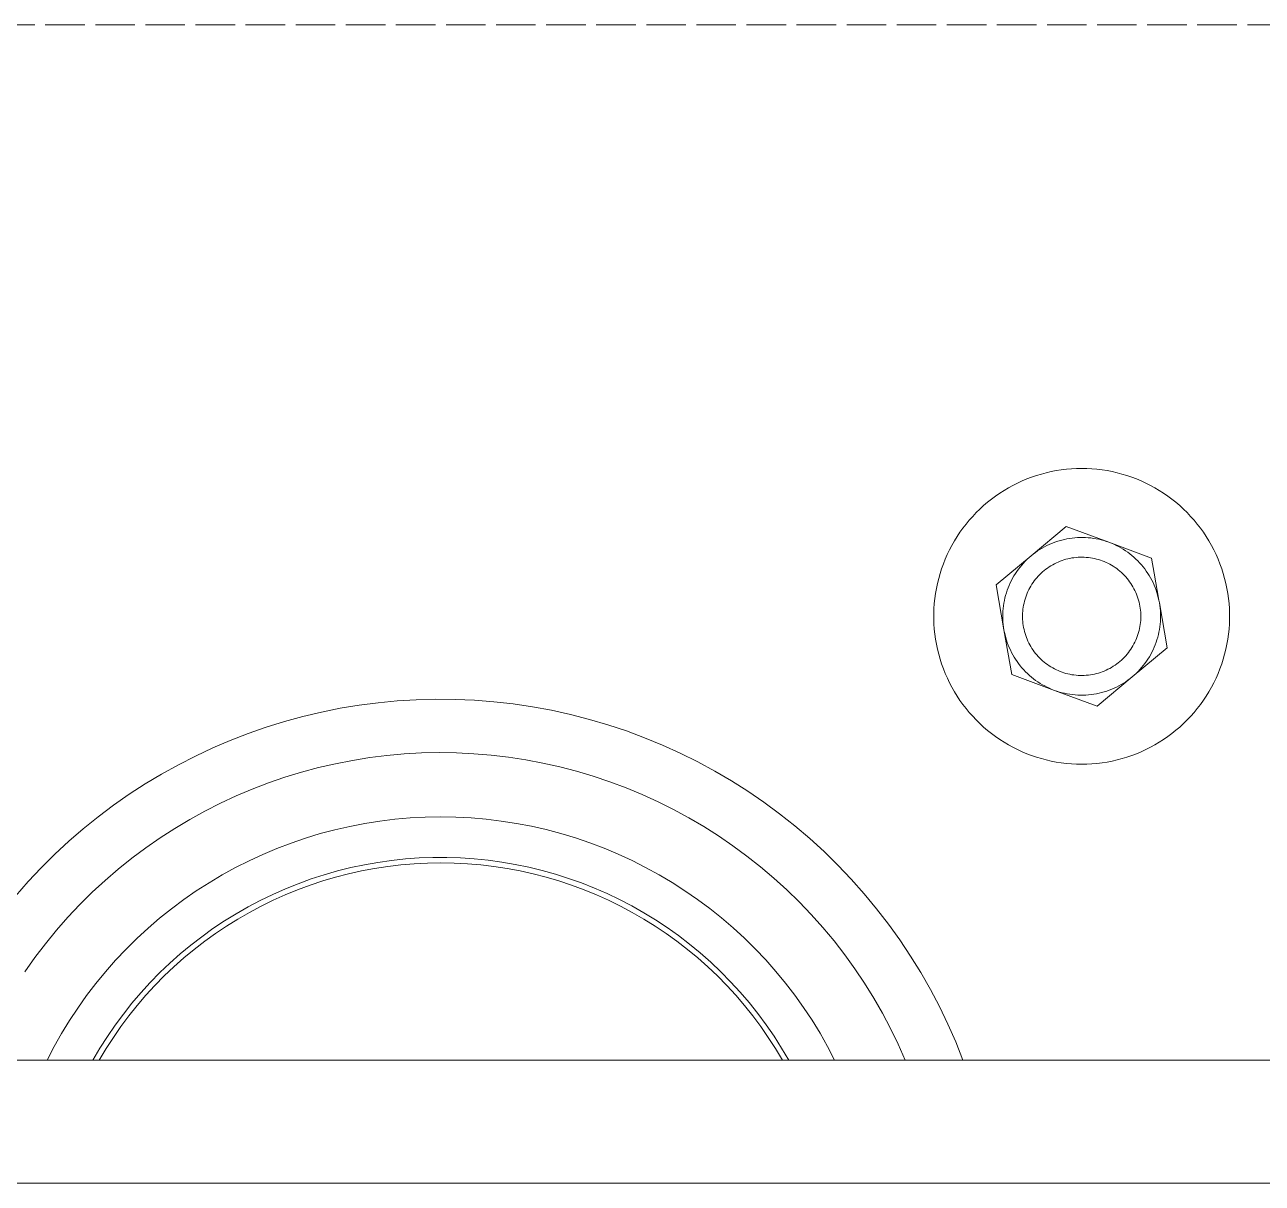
# Model space of a CAD drawing. Header units: inches. Extents: x -13 to 609, y -6 to 131.
# Drawn here: x 7.424 to 12.366, y 4.619 to 9.245 of the extents above; entities that cross this region are included whole.
import ezdxf

# ---------------------------------------------------------------- set-up
doc = ezdxf.new("R2010")
doc.units = ezdxf.units.IN
doc.linetypes.add('HIDDEN', pattern=[1.905, 1.27, -0.635])
doc.layers.add('ZANO_R', color=7, linetype='Continuous', lineweight=0)
doc.layers.add('ZANO_R_przerywana', color=250, linetype='HIDDEN', lineweight=0)

msp = doc.modelspace()

# ---------------------------------------------------------------- linework, layer by layer
at = {"layer": 'ZANO_R'}
for p, q in [((11.52309, 7.46035), (11.54311, 7.4642)), ((11.54311, 7.4642), (11.56325, 7.46735)), ((11.56325, 7.46735), (11.58349, 7.46981)), ((11.58349, 7.46981), (11.6038, 7.47157)), ((11.6038, 7.47157), (11.62416, 7.47263)), ((11.62416, 7.47263), (11.64454, 7.47298)), ((11.64454, 7.47298), (11.66493, 7.47263)), ((11.66493, 7.47263), (11.68529, 7.47157)), ((11.68529, 7.47157), (11.7056, 7.46982)), ((11.7056, 7.46982), (11.72583, 7.46736)), ((11.72583, 7.46736), (11.74598, 7.46421)), ((11.74598, 7.46421), (11.766, 7.46036)), ((11.3701, 7.40532), (11.38832, 7.41448)), ((11.38832, 7.41448), (11.40683, 7.42301)), ((11.40683, 7.42301), (11.42563, 7.43089)), ((11.42563, 7.43089), (11.44469, 7.43812)), ((11.44469, 7.43812), (11.46399, 7.44469)), ((11.46399, 7.44469), (11.48351, 7.45059)), ((11.48351, 7.45059), (11.50322, 7.45581)), ((11.50322, 7.45581), (11.52309, 7.46035)), ((11.766, 7.46036), (11.78587, 7.45583)), ((11.78587, 7.45583), (11.80558, 7.45061)), ((11.80558, 7.45061), (11.82509, 7.44471)), ((11.82509, 7.44471), (11.8444, 7.43815)), ((11.8444, 7.43815), (11.86346, 7.43092)), ((11.86346, 7.43092), (11.88226, 7.42304)), ((11.88226, 7.42304), (11.90078, 7.41451)), ((11.90078, 7.41451), (11.91899, 7.40535)), ((11.28437, 7.3504), (11.30074, 7.36256)), ((11.30074, 7.36256), (11.31752, 7.37414)), ((11.31752, 7.37414), (11.33468, 7.38514)), ((11.33468, 7.38514), (11.35222, 7.39553)), ((11.35222, 7.39553), (11.3701, 7.40532)), ((11.91899, 7.40535), (11.93688, 7.39557)), ((11.93688, 7.39557), (11.95441, 7.38517)), ((11.95441, 7.38517), (11.97158, 7.37418)), ((11.97158, 7.37418), (11.98836, 7.3626)), ((11.98836, 7.3626), (12.00473, 7.35045)), ((11.23792, 7.31066), (11.25294, 7.32444)), ((11.25294, 7.32444), (11.26843, 7.33769)), ((11.26843, 7.33769), (11.28437, 7.3504)), ((12.00473, 7.35045), (12.02067, 7.33774)), ((12.02067, 7.33774), (12.03616, 7.32448)), ((12.03616, 7.32448), (12.05118, 7.3107)), ((11.18284, 7.2506), (11.19583, 7.26632)), ((11.19583, 7.26632), (11.20935, 7.28158)), ((11.20935, 7.28158), (11.22338, 7.29637)), ((11.22338, 7.29637), (11.23792, 7.31066)), ((12.05118, 7.3107), (12.06572, 7.29641)), ((12.06572, 7.29641), (12.07976, 7.28163)), ((12.07976, 7.28163), (12.09328, 7.26637)), ((12.09328, 7.26637), (12.10627, 7.25066)), ((11.14725, 7.2009), (11.15854, 7.21787)), ((11.15854, 7.21787), (11.17041, 7.23445)), ((11.17041, 7.23445), (11.18284, 7.2506)), ((11.44302, 7.12445), (11.58274, 7.24082)), ((11.58274, 7.24082), (11.75339, 7.17799)), ((12.10627, 7.25066), (12.1187, 7.2345)), ((12.1187, 7.2345), (12.13057, 7.21793)), ((12.13057, 7.21793), (12.14186, 7.20095)), ((11.117, 7.14777), (11.12647, 7.16583)), ((11.12647, 7.16583), (11.13656, 7.18354)), ((11.13656, 7.18354), (11.14725, 7.2009)), ((11.49586, 7.16007), (11.50532, 7.16493)), ((11.50532, 7.16493), (11.51494, 7.16947)), ((11.51494, 7.16947), (11.52471, 7.17369)), ((11.52471, 7.17369), (11.53462, 7.17757)), ((11.53462, 7.17757), (11.54465, 7.18111)), ((11.54465, 7.18111), (11.55479, 7.18432)), ((11.55479, 7.18432), (11.56504, 7.18718)), ((11.56504, 7.18718), (11.57538, 7.18969)), ((11.57538, 7.18969), (11.58579, 7.19185)), ((11.58579, 7.19185), (11.59628, 7.19366)), ((11.59628, 7.19366), (11.60682, 7.19512)), ((11.60682, 7.19512), (11.6174, 7.19621)), ((11.6174, 7.19621), (11.62801, 7.19695)), ((11.62801, 7.19695), (11.63865, 7.19733)), ((11.63865, 7.19733), (11.64928, 7.19735)), ((11.64928, 7.19735), (11.65992, 7.19701)), ((11.65992, 7.19701), (11.67053, 7.19632)), ((11.67053, 7.19632), (11.68112, 7.19526)), ((11.68112, 7.19526), (11.69167, 7.19385)), ((11.69167, 7.19385), (11.70216, 7.19208)), ((11.70216, 7.19208), (11.71258, 7.18996)), ((11.71258, 7.18996), (11.72293, 7.18749)), ((11.72293, 7.18749), (11.73319, 7.18467)), ((11.73319, 7.18467), (11.74335, 7.1815)), ((11.74335, 7.1815), (11.75339, 7.17799)), ((11.75339, 7.17799), (11.92404, 7.11517)), ((11.75339, 7.17799), (11.76331, 7.17415)), ((11.76331, 7.17415), (11.7731, 7.16997)), ((11.7731, 7.16997), (11.78273, 7.16547)), ((11.78273, 7.16547), (11.79221, 7.16064)), ((12.14186, 7.20095), (12.15256, 7.1836)), ((12.15256, 7.1836), (12.16265, 7.16588)), ((12.16265, 7.16588), (12.17213, 7.14783)), ((11.09995, 7.11074), (11.10815, 7.12941)), ((11.10815, 7.12941), (11.117, 7.14777)), ((11.30329, 7.00807), (11.44302, 7.12445)), ((11.42714, 7.11029), (11.43496, 7.1175)), ((11.43496, 7.1175), (11.44302, 7.12445)), ((11.44302, 7.12445), (11.4513, 7.13112)), ((11.4513, 7.13112), (11.45981, 7.1375)), ((11.45981, 7.1375), (11.46853, 7.1436)), ((11.46853, 7.1436), (11.47746, 7.14939)), ((11.47746, 7.14939), (11.48657, 7.15488)), ((11.48657, 7.15488), (11.49586, 7.16007)), ((11.61391, 7.11665), (11.6058, 7.11544)), ((11.62206, 7.11757), (11.61391, 7.11665)), ((11.63023, 7.11821), (11.62206, 7.11757)), ((11.63843, 7.11857), (11.63023, 7.11821)), ((11.64663, 7.11864), (11.63843, 7.11857)), ((11.65482, 7.11843), (11.64663, 7.11864)), ((11.66301, 7.11793), (11.65482, 7.11843)), ((11.67117, 7.11715), (11.66301, 7.11793)), ((11.6793, 7.11608), (11.67117, 7.11715)), ((11.68739, 7.11474), (11.6793, 7.11608)), ((11.79221, 7.16064), (11.80153, 7.1555)), ((11.80153, 7.1555), (11.81066, 7.15004)), ((11.81066, 7.15004), (11.8196, 7.14428)), ((11.8196, 7.14428), (11.82835, 7.13822)), ((11.82835, 7.13822), (11.83688, 7.13186)), ((11.83688, 7.13186), (11.8452, 7.12523)), ((11.8452, 7.12523), (11.85328, 7.11831)), ((11.85328, 7.11831), (11.86113, 7.11113)), ((12.17213, 7.14783), (12.18097, 7.12947)), ((12.18097, 7.12947), (12.18918, 7.1108)), ((11.07926, 7.05321), (11.08549, 7.07262)), ((11.08549, 7.07262), (11.09239, 7.09181)), ((11.09239, 7.09181), (11.09995, 7.11074)), ((11.38572, 7.06185), (11.39193, 7.07049)), ((11.39193, 7.07049), (11.39842, 7.07892)), ((11.39842, 7.07892), (11.4052, 7.08712)), ((11.4052, 7.08712), (11.41225, 7.09509)), ((11.41225, 7.09509), (11.41956, 7.10281)), ((11.41956, 7.10281), (11.42714, 7.11029)), ((11.50145, 7.07035), (11.49502, 7.06527)), ((11.50806, 7.07521), (11.50145, 7.07035)), ((11.51483, 7.07983), (11.50806, 7.07521)), ((11.52176, 7.08421), (11.51483, 7.07983)), ((11.52884, 7.08835), (11.52176, 7.08421)), ((11.53606, 7.09225), (11.52884, 7.08835)), ((11.54341, 7.09589), (11.53606, 7.09225)), ((11.55087, 7.09927), (11.54341, 7.09589)), ((11.55846, 7.10239), (11.55087, 7.09927)), ((11.56614, 7.10525), (11.55846, 7.10239)), ((11.57392, 7.10783), (11.56614, 7.10525)), ((11.58179, 7.11015), (11.57392, 7.10783)), ((11.58973, 7.11219), (11.58179, 7.11015)), ((11.59774, 7.11396), (11.58973, 7.11219)), ((11.6058, 7.11544), (11.59774, 7.11396)), ((11.69543, 7.11311), (11.68739, 7.11474)), ((11.7034, 7.11121), (11.69543, 7.11311)), ((11.71131, 7.10903), (11.7034, 7.11121)), ((11.71913, 7.10657), (11.71131, 7.10903)), ((11.72686, 7.10385), (11.71913, 7.10657)), ((11.7345, 7.10086), (11.72686, 7.10385)), ((11.74203, 7.09761), (11.7345, 7.10086)), ((11.74944, 7.0941), (11.74203, 7.09761)), ((11.75672, 7.09033), (11.74944, 7.0941)), ((11.76387, 7.08631), (11.75672, 7.09033)), ((11.77087, 7.08205), (11.76387, 7.08631)), ((11.77772, 7.07755), (11.77087, 7.08205)), ((11.78442, 7.07281), (11.77772, 7.07755)), ((11.79094, 7.06784), (11.78442, 7.07281)), ((11.79729, 7.06265), (11.79094, 7.06784)), ((11.86113, 7.11113), (11.86873, 7.10368)), ((11.86873, 7.10368), (11.87608, 7.09599)), ((11.87608, 7.09599), (11.88316, 7.08805)), ((11.88316, 7.08805), (11.88997, 7.07987)), ((11.88997, 7.07987), (11.89649, 7.07147)), ((11.89649, 7.07147), (11.90273, 7.06286)), ((11.93445, 7.05481), (11.92404, 7.11517)), ((12.18918, 7.1108), (12.19674, 7.09187)), ((12.19674, 7.09187), (12.20364, 7.07269)), ((12.20364, 7.07269), (12.20987, 7.05328)), ((11.06882, 7.0138), (11.0737, 7.0336)), ((11.0737, 7.0336), (11.07926, 7.05321)), ((11.35924, 7.01578), (11.36391, 7.02535)), ((11.36391, 7.02535), (11.3689, 7.03474)), ((11.3689, 7.03474), (11.3742, 7.04397)), ((11.3742, 7.04397), (11.37981, 7.05301)), ((11.37981, 7.05301), (11.38572, 7.06185)), ((11.45062, 7.01726), (11.44606, 7.01045)), ((11.45542, 7.02391), (11.45062, 7.01726)), ((11.46044, 7.03039), (11.45542, 7.02391)), ((11.46569, 7.0367), (11.46044, 7.03039)), ((11.47115, 7.04281), (11.46569, 7.0367)), ((11.47682, 7.04873), (11.47115, 7.04281)), ((11.48269, 7.05446), (11.47682, 7.04873)), ((11.48876, 7.05997), (11.48269, 7.05446)), ((11.49502, 7.06527), (11.48876, 7.05997)), ((11.80345, 7.05724), (11.79729, 7.06265)), ((11.80942, 7.05162), (11.80345, 7.05724)), ((11.81519, 7.0458), (11.80942, 7.05162)), ((11.82076, 7.03978), (11.81519, 7.0458)), ((11.82612, 7.03357), (11.82076, 7.03978)), ((11.83125, 7.02718), (11.82612, 7.03357)), ((11.83616, 7.02061), (11.83125, 7.02718)), ((11.84084, 7.01388), (11.83616, 7.02061)), ((11.90273, 7.06286), (11.90868, 7.05403)), ((11.90868, 7.05403), (11.91433, 7.04502)), ((11.91433, 7.04502), (11.91966, 7.03581)), ((11.91966, 7.03581), (11.92469, 7.02643)), ((11.92469, 7.02643), (11.92939, 7.01689)), ((11.92939, 7.01689), (11.93377, 7.0072)), ((11.95299, 6.94735), (11.93445, 7.05481)), ((12.20987, 7.05328), (12.21543, 7.03366)), ((12.21543, 7.03366), (12.22031, 7.01387)), ((11.05833, 6.95358), (11.06113, 6.97377)), ((11.06113, 6.97377), (11.06463, 6.99385)), ((11.06463, 6.99385), (11.06882, 7.0138)), ((11.30329, 7.00807), (11.3342, 6.82888)), ((11.34088, 6.96592), (11.34388, 6.97613)), ((11.34388, 6.97613), (11.34721, 6.98623)), ((11.34721, 6.98623), (11.35089, 6.99622)), ((11.35089, 6.99622), (11.3549, 7.00607)), ((11.3549, 7.00607), (11.35924, 7.01578)), ((11.42693, 6.97424), (11.42387, 6.96663)), ((11.43025, 6.98174), (11.42693, 6.97424)), ((11.43382, 6.98912), (11.43025, 6.98174)), ((11.43765, 6.99637), (11.43382, 6.98912)), ((11.44173, 7.00348), (11.43765, 6.99637)), ((11.44606, 7.01045), (11.44173, 7.00348)), ((11.84529, 7.00699), (11.84084, 7.01388)), ((11.84949, 6.99995), (11.84529, 7.00699)), ((11.85345, 6.99276), (11.84949, 6.99995)), ((11.85715, 6.98545), (11.85345, 6.99276)), ((11.8606, 6.97801), (11.85715, 6.98545)), ((11.86378, 6.97045), (11.8606, 6.97801)), ((11.86671, 6.96279), (11.86378, 6.97045)), ((11.93377, 7.0072), (11.93782, 6.99736)), ((11.93782, 6.99736), (11.94153, 6.98739)), ((11.94153, 6.98739), (11.94491, 6.9773)), ((11.94491, 6.9773), (11.94794, 6.9671)), ((12.22031, 7.01387), (12.22451, 6.99392)), ((12.22451, 6.99392), (12.22801, 6.97384)), ((12.22801, 6.97384), (12.23082, 6.95364)), ((11.05482, 6.91296), (11.05622, 6.9333)), ((11.05622, 6.9333), (11.05833, 6.95358)), ((11.33117, 6.91368), (11.3324, 6.92425)), ((11.3324, 6.92425), (11.334, 6.93477)), ((11.334, 6.93477), (11.33594, 6.94523)), ((11.33594, 6.94523), (11.33824, 6.95562)), ((11.33824, 6.95562), (11.34088, 6.96592)), ((11.41123, 6.91918), (11.4101, 6.91106)), ((11.41265, 6.92725), (11.41123, 6.91918)), ((11.41434, 6.93528), (11.41265, 6.92725)), ((11.41632, 6.94324), (11.41434, 6.93528)), ((11.41856, 6.95112), (11.41632, 6.94324)), ((11.42108, 6.95892), (11.41856, 6.95112)), ((11.42387, 6.96663), (11.42108, 6.95892)), ((11.86936, 6.95503), (11.86671, 6.96279)), ((11.87175, 6.94719), (11.86936, 6.95503)), ((11.87386, 6.93926), (11.87175, 6.94719)), ((11.87569, 6.93127), (11.87386, 6.93926)), ((11.87725, 6.92322), (11.87569, 6.93127)), ((11.87852, 6.91512), (11.87725, 6.92322)), ((11.94794, 6.9671), (11.95063, 6.95681)), ((11.95063, 6.95681), (11.95297, 6.94643)), ((11.95297, 6.94643), (11.95495, 6.93597)), ((11.95495, 6.93597), (11.95299, 6.94735)), ((11.98587, 6.75678), (11.95495, 6.93597)), ((11.95495, 6.93597), (11.95658, 6.92546)), ((11.95658, 6.92546), (11.95786, 6.9149)), ((12.23082, 6.95364), (12.23293, 6.93337)), ((12.23293, 6.93337), (12.23433, 6.91303)), ((11.05411, 6.89259), (11.05482, 6.91296)), ((11.05411, 6.8722), (11.05411, 6.89259)), ((11.05482, 6.85183), (11.05411, 6.8722)), ((11.32962, 6.88182), (11.32978, 6.89245)), ((11.32982, 6.87118), (11.32962, 6.88182)), ((11.32978, 6.89245), (11.33029, 6.90308)), ((11.33038, 6.86055), (11.32982, 6.87118)), ((11.33029, 6.90308), (11.33117, 6.91368)), ((11.40868, 6.89472), (11.40839, 6.88653)), ((11.40839, 6.88653), (11.40839, 6.87833)), ((11.40839, 6.87833), (11.40868, 6.87013)), ((11.40924, 6.9029), (11.40868, 6.89472)), ((11.40868, 6.87013), (11.40924, 6.86195)), ((11.4101, 6.91106), (11.40924, 6.9029)), ((11.87952, 6.90698), (11.87852, 6.91512)), ((11.88023, 6.89881), (11.87952, 6.90698)), ((11.88065, 6.89063), (11.88023, 6.89881)), ((11.88023, 6.86604), (11.88065, 6.87423)), ((11.8808, 6.88243), (11.88065, 6.89063)), ((11.88065, 6.87423), (11.8808, 6.88243)), ((11.95786, 6.9149), (11.95878, 6.9043)), ((11.95878, 6.9043), (11.95934, 6.89368)), ((11.95938, 6.8724), (11.95886, 6.86177)), ((11.95934, 6.89368), (11.95954, 6.88304)), ((11.95954, 6.88304), (11.95938, 6.8724)), ((12.23433, 6.91303), (12.23504, 6.89265)), ((12.23504, 6.87227), (12.23434, 6.85189)), ((12.23504, 6.89265), (12.23504, 6.87227)), ((11.05623, 6.83149), (11.05482, 6.85183)), ((11.05833, 6.81121), (11.05623, 6.83149)), ((11.33129, 6.84996), (11.33038, 6.86055)), ((11.33257, 6.83939), (11.33129, 6.84996)), ((11.3342, 6.82888), (11.33257, 6.83939)), ((11.36512, 6.64968), (11.3342, 6.82888)), ((11.33619, 6.81843), (11.3342, 6.82888)), ((11.40924, 6.86195), (11.4101, 6.8538)), ((11.4101, 6.8538), (11.41123, 6.84568)), ((11.41123, 6.84568), (11.41265, 6.8376)), ((11.41265, 6.8376), (11.41434, 6.82958)), ((11.41434, 6.82958), (11.41632, 6.82162)), ((11.41632, 6.82162), (11.41856, 6.81373)), ((11.87175, 6.81767), (11.87386, 6.82559)), ((11.87386, 6.82559), (11.87569, 6.83358)), ((11.87569, 6.83358), (11.87725, 6.84163)), ((11.87725, 6.84163), (11.87852, 6.84973)), ((11.87852, 6.84973), (11.87952, 6.85787)), ((11.87952, 6.85787), (11.88023, 6.86604)), ((11.95321, 6.81962), (11.95091, 6.80924)), ((11.95516, 6.83008), (11.95321, 6.81962)), ((11.95675, 6.8406), (11.95516, 6.83008)), ((11.95798, 6.85117), (11.95675, 6.8406)), ((11.95886, 6.86177), (11.95798, 6.85117)), ((12.23293, 6.83155), (12.23083, 6.81128)), ((12.23434, 6.85189), (12.23293, 6.83155)), ((11.06114, 6.79102), (11.05833, 6.81121)), ((11.06465, 6.77094), (11.06114, 6.79102)), ((11.06884, 6.75098), (11.06465, 6.77094)), ((11.33852, 6.80805), (11.33619, 6.81843)), ((11.34121, 6.79775), (11.33852, 6.80805)), ((11.34424, 6.78756), (11.34121, 6.79775)), ((11.34762, 6.77747), (11.34424, 6.78756)), ((11.35133, 6.7675), (11.34762, 6.77747)), ((11.41856, 6.81373), (11.42108, 6.80593)), ((11.42108, 6.80593), (11.42387, 6.79822)), ((11.42387, 6.79822), (11.42693, 6.79061)), ((11.42693, 6.79061), (11.43025, 6.78311)), ((11.43025, 6.78311), (11.43382, 6.77573)), ((11.43382, 6.77573), (11.43765, 6.76848)), ((11.84949, 6.76491), (11.85345, 6.77209)), ((11.85345, 6.77209), (11.85715, 6.77941)), ((11.85715, 6.77941), (11.8606, 6.78685)), ((11.8606, 6.78685), (11.86378, 6.7944)), ((11.86378, 6.7944), (11.86671, 6.80206)), ((11.86671, 6.80206), (11.86936, 6.80982)), ((11.86936, 6.80982), (11.87175, 6.81767)), ((11.94194, 6.77862), (11.93826, 6.76864)), ((11.94528, 6.78872), (11.94194, 6.77862)), ((11.94827, 6.79893), (11.94528, 6.78872)), ((11.95091, 6.80924), (11.94827, 6.79893)), ((12.22452, 6.771), (12.22033, 6.75105)), ((12.22802, 6.79108), (12.22452, 6.771)), ((12.23083, 6.81128), (12.22802, 6.79108)), ((11.07372, 6.73119), (11.06884, 6.75098)), ((11.07928, 6.71158), (11.07372, 6.73119)), ((11.35538, 6.75766), (11.35133, 6.7675)), ((11.35976, 6.74796), (11.35538, 6.75766)), ((11.36447, 6.73842), (11.35976, 6.74796)), ((11.36949, 6.72904), (11.36447, 6.73842)), ((11.37483, 6.71984), (11.36949, 6.72904)), ((11.43765, 6.76848), (11.44173, 6.76137)), ((11.44173, 6.76137), (11.44606, 6.7544)), ((11.44606, 6.7544), (11.45062, 6.74759)), ((11.45062, 6.74759), (11.45542, 6.74094)), ((11.45542, 6.74094), (11.46044, 6.73446)), ((11.46044, 6.73446), (11.46569, 6.72816)), ((11.46569, 6.72816), (11.47115, 6.72204)), ((11.47115, 6.72204), (11.47682, 6.71612)), ((11.81519, 6.71906), (11.82076, 6.72508)), ((11.82076, 6.72508), (11.82612, 6.73129)), ((11.82612, 6.73129), (11.83125, 6.73768)), ((11.83125, 6.73768), (11.83616, 6.74424)), ((11.83616, 6.74424), (11.84084, 6.75098)), ((11.84084, 6.75098), (11.84529, 6.75787)), ((11.84529, 6.75787), (11.84949, 6.76491)), ((11.98587, 6.75678), (11.84614, 6.64041)), ((11.91496, 6.72089), (11.90935, 6.71185)), ((11.92026, 6.73011), (11.91496, 6.72089)), ((11.92524, 6.73951), (11.92026, 6.73011)), ((11.92991, 6.74907), (11.92524, 6.73951)), ((11.93425, 6.75878), (11.92991, 6.74907)), ((11.93826, 6.76864), (11.93425, 6.75878)), ((12.21545, 6.73126), (12.20989, 6.71164)), ((12.22033, 6.75105), (12.21545, 6.73126)), ((11.08551, 6.69217), (11.07928, 6.71158)), ((11.09241, 6.67298), (11.08551, 6.69217)), ((11.09997, 6.65405), (11.09241, 6.67298)), ((11.38047, 6.71082), (11.37483, 6.71984)), ((11.38642, 6.702), (11.38047, 6.71082)), ((11.39266, 6.69338), (11.38642, 6.702)), ((11.39919, 6.68498), (11.39266, 6.69338)), ((11.406, 6.67681), (11.39919, 6.68498)), ((11.41308, 6.66887), (11.406, 6.67681)), ((11.47682, 6.71612), (11.48269, 6.7104)), ((11.48269, 6.7104), (11.48876, 6.70488)), ((11.48876, 6.70488), (11.49502, 6.69958)), ((11.49502, 6.69958), (11.50145, 6.6945)), ((11.50145, 6.6945), (11.50806, 6.68965)), ((11.50806, 6.68965), (11.51483, 6.68503)), ((11.51483, 6.68503), (11.52176, 6.68064)), ((11.52176, 6.68064), (11.52884, 6.6765)), ((11.52884, 6.6765), (11.53606, 6.67261)), ((11.53606, 6.67261), (11.54341, 6.66897)), ((11.74944, 6.67076), (11.75672, 6.67452)), ((11.75672, 6.67452), (11.76387, 6.67854)), ((11.76387, 6.67854), (11.77087, 6.6828)), ((11.77087, 6.6828), (11.77772, 6.68731)), ((11.77772, 6.68731), (11.78442, 6.69205)), ((11.78442, 6.69205), (11.79094, 6.69701)), ((11.79094, 6.69701), (11.79729, 6.70221)), ((11.79729, 6.70221), (11.80345, 6.70761)), ((11.80345, 6.70761), (11.80942, 6.71323)), ((11.80942, 6.71323), (11.81519, 6.71906)), ((11.88395, 6.67773), (11.8769, 6.66977)), ((11.89073, 6.68594), (11.88395, 6.67773)), ((11.89723, 6.69436), (11.89073, 6.68594)), ((11.90343, 6.703), (11.89723, 6.69436)), ((11.90935, 6.71185), (11.90343, 6.703)), ((12.19676, 6.67305), (12.18921, 6.65411)), ((12.20366, 6.69223), (12.19676, 6.67305)), ((12.20989, 6.71164), (12.20366, 6.69223)), ((11.10818, 6.63539), (11.09997, 6.65405)), ((11.11703, 6.61702), (11.10818, 6.63539)), ((11.53576, 6.58686), (11.36512, 6.64968)), ((11.42042, 6.66117), (11.41308, 6.66887)), ((11.42802, 6.65373), (11.42042, 6.66117)), ((11.43587, 6.64654), (11.42802, 6.65373)), ((11.44396, 6.63963), (11.43587, 6.64654)), ((11.45227, 6.63299), (11.44396, 6.63963)), ((11.4608, 6.62664), (11.45227, 6.63299)), ((11.46955, 6.62058), (11.4608, 6.62664)), ((11.54341, 6.66897), (11.55087, 6.66559)), ((11.55087, 6.66559), (11.55846, 6.66246)), ((11.55846, 6.66246), (11.56614, 6.65961)), ((11.56614, 6.65961), (11.57392, 6.65702)), ((11.57392, 6.65702), (11.58179, 6.6547)), ((11.58179, 6.6547), (11.58973, 6.65266)), ((11.58973, 6.65266), (11.59774, 6.6509)), ((11.59774, 6.6509), (11.6058, 6.64941)), ((11.6058, 6.64941), (11.61391, 6.64821)), ((11.61391, 6.64821), (11.62206, 6.64728)), ((11.62206, 6.64728), (11.63023, 6.64664)), ((11.63023, 6.64664), (11.63843, 6.64629)), ((11.63843, 6.64629), (11.64663, 6.64622)), ((11.64663, 6.64622), (11.65482, 6.64643)), ((11.65482, 6.64643), (11.66301, 6.64693)), ((11.66301, 6.64693), (11.67117, 6.64771)), ((11.67117, 6.64771), (11.6793, 6.64877)), ((11.6793, 6.64877), (11.68739, 6.65012)), ((11.68739, 6.65012), (11.69543, 6.65174)), ((11.69543, 6.65174), (11.7034, 6.65365)), ((11.7034, 6.65365), (11.71131, 6.65583)), ((11.84614, 6.64041), (11.70641, 6.52404)), ((11.71131, 6.65583), (11.71913, 6.65828)), ((11.71913, 6.65828), (11.72686, 6.661)), ((11.72686, 6.661), (11.7345, 6.66399)), ((11.7345, 6.66399), (11.74203, 6.66724)), ((11.74203, 6.66724), (11.74944, 6.67076)), ((11.82934, 6.62735), (11.82062, 6.62126)), ((11.83785, 6.63374), (11.82934, 6.62735)), ((11.84614, 6.64041), (11.83785, 6.63374)), ((11.8542, 6.64735), (11.84614, 6.64041)), ((11.86202, 6.65457), (11.8542, 6.64735)), ((11.86959, 6.66204), (11.86202, 6.65457)), ((11.8769, 6.66977), (11.86959, 6.66204)), ((12.181, 6.63545), (12.17216, 6.61708)), ((12.18921, 6.65411), (12.181, 6.63545)), ((11.1265, 6.59897), (11.11703, 6.61702)), ((11.13659, 6.58126), (11.1265, 6.59897)), ((11.14729, 6.5639), (11.13659, 6.58126)), ((11.47849, 6.61481), (11.46955, 6.62058)), ((11.48763, 6.60936), (11.47849, 6.61481)), ((11.49694, 6.60421), (11.48763, 6.60936)), ((11.50642, 6.59939), (11.49694, 6.60421)), ((11.51606, 6.59488), (11.50642, 6.59939)), ((11.52584, 6.5907), (11.51606, 6.59488)), ((11.53576, 6.58686), (11.52584, 6.5907)), ((11.70641, 6.52404), (11.53576, 6.58686)), ((11.54581, 6.58335), (11.53576, 6.58686)), ((11.55596, 6.58019), (11.54581, 6.58335)), ((11.56622, 6.57737), (11.55596, 6.58019)), ((11.57657, 6.5749), (11.56622, 6.57737)), ((11.587, 6.57277), (11.57657, 6.5749)), ((11.59749, 6.57101), (11.587, 6.57277)), ((11.70336, 6.573), (11.69287, 6.57119)), ((11.71378, 6.57516), (11.70336, 6.573)), ((11.72411, 6.57767), (11.71378, 6.57516)), ((11.73436, 6.58053), (11.72411, 6.57767)), ((11.74451, 6.58374), (11.73436, 6.58053)), ((11.75454, 6.58728), (11.74451, 6.58374)), ((11.76444, 6.59117), (11.75454, 6.58728)), ((11.77421, 6.59538), (11.76444, 6.59117)), ((11.78383, 6.59992), (11.77421, 6.59538)), ((11.79329, 6.60479), (11.78383, 6.59992)), ((11.80259, 6.60997), (11.79329, 6.60479)), ((11.8117, 6.61546), (11.80259, 6.60997)), ((11.82062, 6.62126), (11.8117, 6.61546)), ((12.15259, 6.58131), (12.1419, 6.56396)), ((12.16268, 6.59903), (12.15259, 6.58131)), ((12.17216, 6.61708), (12.16268, 6.59903)), ((8.68431, 6.51501), (8.75968, 6.52748)), ((8.75968, 6.52748), (8.83542, 6.53736)), ((8.83542, 6.53736), (8.91146, 6.54464)), ((8.91146, 6.54464), (8.98771, 6.5493)), ((8.98771, 6.5493), (9.06527, 6.55136)), ((9.06527, 6.55136), (9.14285, 6.55072)), ((9.14285, 6.55072), (9.22037, 6.54738)), ((9.22037, 6.54738), (9.29772, 6.54134)), ((9.29772, 6.54134), (9.37482, 6.53262)), ((9.37482, 6.53262), (9.45156, 6.52121)), ((11.15858, 6.54693), (11.14729, 6.5639)), ((11.17045, 6.53035), (11.15858, 6.54693)), ((11.18289, 6.5142), (11.17045, 6.53035)), ((11.60803, 6.56959), (11.59749, 6.57101)), ((11.61862, 6.56854), (11.60803, 6.56959)), ((11.62923, 6.56784), (11.61862, 6.56854)), ((11.63987, 6.5675), (11.62923, 6.56784)), ((11.65051, 6.56752), (11.63987, 6.5675)), ((11.66114, 6.5679), (11.65051, 6.56752)), ((11.67175, 6.56864), (11.66114, 6.5679)), ((11.68233, 6.56974), (11.67175, 6.56864)), ((11.69287, 6.57119), (11.68233, 6.56974)), ((12.11874, 6.53041), (12.10631, 6.51425)), ((12.13061, 6.54698), (12.11874, 6.53041)), ((12.1419, 6.56396), (12.13061, 6.54698)), ((8.4614, 6.46222), (8.53509, 6.48237)), ((8.53509, 6.48237), (8.60942, 6.49997)), ((8.60942, 6.49997), (8.68431, 6.51501)), ((9.45156, 6.52121), (9.52786, 6.50714)), ((9.52786, 6.50714), (9.60363, 6.49042)), ((9.60363, 6.49042), (9.67877, 6.47107)), ((11.19587, 6.49848), (11.18289, 6.5142)), ((11.20939, 6.48322), (11.19587, 6.49848)), ((11.22343, 6.46844), (11.20939, 6.48322)), ((12.07981, 6.48327), (12.06577, 6.46849)), ((12.09333, 6.49853), (12.07981, 6.48327)), ((12.10631, 6.51425), (12.09333, 6.49853)), ((8.31632, 6.41443), (8.38845, 6.43957)), ((8.38845, 6.43957), (8.4614, 6.46222)), ((9.67877, 6.47107), (9.75318, 6.44912)), ((9.75318, 6.44912), (9.82679, 6.42459)), ((9.82679, 6.42459), (9.8995, 6.39752)), ((11.23797, 6.45415), (11.22343, 6.46844)), ((11.25299, 6.44037), (11.23797, 6.45415)), ((11.26848, 6.42712), (11.25299, 6.44037)), ((11.28442, 6.41441), (11.26848, 6.42712)), ((12.02072, 6.42716), (12.00478, 6.41445)), ((12.03621, 6.44042), (12.02072, 6.42716)), ((12.05123, 6.4542), (12.03621, 6.44042)), ((12.06577, 6.46849), (12.05123, 6.4542)), ((8.17485, 6.3568), (8.24509, 6.38683)), ((8.24509, 6.38683), (8.31632, 6.41443)), ((9.8995, 6.39752), (9.97122, 6.36793)), ((11.30079, 6.40226), (11.28442, 6.41441)), ((11.31757, 6.39068), (11.30079, 6.40226)), ((11.33474, 6.37968), (11.31757, 6.39068)), ((11.35228, 6.36929), (11.33474, 6.37968)), ((11.95447, 6.37972), (11.93693, 6.36932)), ((11.97164, 6.39071), (11.95447, 6.37972)), ((11.98841, 6.4023), (11.97164, 6.39071)), ((12.00478, 6.41445), (11.98841, 6.4023)), ((8.10568, 6.32439), (8.17485, 6.3568)), ((8.80157, 6.31809), (8.87054, 6.3267)), ((8.87054, 6.3267), (8.93976, 6.33292)), ((8.93976, 6.33292), (9.00916, 6.33676)), ((9.00916, 6.33676), (9.07865, 6.3382)), ((9.07865, 6.3382), (9.14814, 6.33724)), ((9.14814, 6.33724), (9.21756, 6.33389)), ((9.21756, 6.33389), (9.28683, 6.32815)), ((9.28683, 6.32815), (9.35585, 6.32002)), ((9.97122, 6.36793), (10.04187, 6.33586)), ((10.04187, 6.33586), (10.11136, 6.30135)), ((11.37016, 6.3595), (11.35228, 6.36929)), ((11.38838, 6.35034), (11.37016, 6.3595)), ((11.40689, 6.34182), (11.38838, 6.35034)), ((11.4257, 6.33394), (11.40689, 6.34182)), ((11.44476, 6.32671), (11.4257, 6.33394)), ((11.46406, 6.32014), (11.44476, 6.32671)), ((11.84446, 6.32673), (11.82516, 6.32016)), ((11.86352, 6.33396), (11.84446, 6.32673)), ((11.88232, 6.34185), (11.86352, 6.33396)), ((11.90084, 6.35037), (11.88232, 6.34185)), ((11.91905, 6.35954), (11.90084, 6.35037)), ((11.93693, 6.36932), (11.91905, 6.35954)), ((7.97088, 6.25254), (8.03767, 6.28962)), ((8.03767, 6.28962), (8.10568, 6.32439)), ((8.5299, 6.26005), (8.59703, 6.27807)), ((8.59703, 6.27807), (8.66474, 6.29376)), ((8.66474, 6.29376), (8.73295, 6.3071)), ((8.73295, 6.3071), (8.80157, 6.31809)), ((9.35585, 6.32002), (9.42456, 6.30951)), ((9.42456, 6.30951), (9.49286, 6.29664)), ((9.49286, 6.29664), (9.56067, 6.28142)), ((9.56067, 6.28142), (9.62792, 6.26388)), ((10.11136, 6.30135), (10.17961, 6.26444)), ((11.48357, 6.31425), (11.46406, 6.32014)), ((11.50328, 6.30903), (11.48357, 6.31425)), ((11.52316, 6.30449), (11.50328, 6.30903)), ((11.54318, 6.30065), (11.52316, 6.30449)), ((11.56332, 6.29749), (11.54318, 6.30065)), ((11.58356, 6.29504), (11.56332, 6.29749)), ((11.60387, 6.29328), (11.58356, 6.29504)), ((11.62423, 6.29223), (11.60387, 6.29328)), ((11.64461, 6.29188), (11.62423, 6.29223)), ((11.66499, 6.29223), (11.64461, 6.29188)), ((11.68535, 6.29329), (11.66499, 6.29223)), ((11.70566, 6.29504), (11.68535, 6.29329)), ((11.7259, 6.2975), (11.70566, 6.29504)), ((11.74604, 6.30066), (11.7259, 6.2975)), ((11.76606, 6.30451), (11.74604, 6.30066)), ((11.78594, 6.30904), (11.76606, 6.30451)), ((11.80564, 6.31427), (11.78594, 6.30904)), ((11.82516, 6.32016), (11.80564, 6.31427)), ((7.9054, 6.2132), (7.97088, 6.25254)), ((8.39771, 6.21713), (8.46344, 6.23973)), ((8.46344, 6.23973), (8.5299, 6.26005)), ((9.62792, 6.26388), (9.69453, 6.24402)), ((9.69453, 6.24402), (9.76041, 6.22188)), ((10.17961, 6.26444), (10.24653, 6.22517)), ((7.84131, 6.17163), (7.9054, 6.2132)), ((8.26879, 6.16521), (8.3328, 6.19228)), ((8.3328, 6.19228), (8.39771, 6.21713)), ((9.76041, 6.22188), (9.82549, 6.19748)), ((9.82549, 6.19748), (9.88969, 6.17085)), ((10.24653, 6.22517), (10.31204, 6.18361)), ((10.31204, 6.18361), (10.37607, 6.13978)), ((7.7176, 6.08203), (7.77869, 6.12789)), ((7.77869, 6.12789), (7.84131, 6.17163)), ((8.14376, 6.10451), (8.20575, 6.13594)), ((8.20575, 6.13594), (8.26879, 6.16521)), ((9.88969, 6.17085), (9.95293, 6.14202)), ((9.95293, 6.14202), (10.01514, 6.11103)), ((10.37607, 6.13978), (10.43853, 6.09375)), ((7.65812, 6.03411), (7.7176, 6.08203)), ((8.08289, 6.07097), (8.14376, 6.10451)), ((8.96304, 6.07747), (9.0238, 6.08066)), ((9.0238, 6.08066), (9.08463, 6.08175)), ((9.08463, 6.08175), (9.14546, 6.08073)), ((9.14546, 6.08073), (9.20621, 6.07761)), ((10.01514, 6.11103), (10.07624, 6.07791)), ((10.07624, 6.07791), (10.13617, 6.04271)), ((10.43853, 6.09375), (10.49935, 6.04558)), ((7.60031, 5.98417), (7.65812, 6.03411)), ((7.9648, 5.99769), (8.02321, 6.03535)), ((8.02321, 6.03535), (8.08289, 6.07097)), ((8.60413, 6.01454), (8.66292, 6.03018)), ((8.66292, 6.03018), (8.72222, 6.04378)), ((8.72222, 6.04378), (8.78195, 6.05532)), ((8.78195, 6.05532), (8.84205, 6.06479)), ((8.84205, 6.06479), (8.90244, 6.07218)), ((8.90244, 6.07218), (8.96304, 6.07747)), ((9.20621, 6.07761), (9.26683, 6.07239)), ((9.26683, 6.07239), (9.32722, 6.06508)), ((9.32722, 6.06508), (9.38733, 6.05568)), ((9.38733, 6.05568), (9.44708, 6.04421)), ((9.44708, 6.04421), (9.50639, 6.03068)), ((9.50639, 6.03068), (9.5652, 6.0151)), ((10.13617, 6.04271), (10.19484, 6.00545)), ((10.49935, 6.04558), (10.55846, 5.99532)), ((7.54425, 5.93228), (7.60031, 5.98417)), ((7.90771, 5.95804), (7.9648, 5.99769)), ((8.48835, 5.9772), (8.54592, 5.99687)), ((8.54592, 5.99687), (8.60413, 6.01454)), ((9.5652, 6.0151), (9.62344, 5.9975)), ((9.62344, 5.9975), (9.68103, 5.9779)), ((10.19484, 6.00545), (10.2522, 5.9662)), ((10.55846, 5.99532), (10.61578, 5.94303)), ((7.49, 5.8785), (7.54425, 5.93228)), ((7.85203, 5.91644), (7.90771, 5.95804)), ((8.3202, 5.90641), (8.37542, 5.93194)), ((8.37542, 5.93194), (8.43149, 5.95554)), ((8.43149, 5.95554), (8.48835, 5.9772)), ((9.68103, 5.9779), (9.73791, 5.95632)), ((9.73791, 5.95632), (9.79401, 5.93278)), ((9.79401, 5.93278), (9.84926, 5.90731)), ((10.2522, 5.9662), (10.30817, 5.92499)), ((10.61578, 5.94303), (10.67124, 5.88878)), ((7.79782, 5.87295), (7.85203, 5.91644)), ((8.26589, 5.87898), (8.3202, 5.90641)), ((8.72664, 5.87897), (8.78054, 5.89044)), ((8.78054, 5.89044), (8.83479, 5.90003)), ((8.82094, 5.87562), (8.87352, 5.88368)), ((8.83479, 5.90003), (8.88935, 5.90775)), ((8.87352, 5.88368), (8.92635, 5.88995)), ((8.88935, 5.90775), (8.94414, 5.91358)), ((8.92635, 5.88995), (8.97935, 5.89444)), ((8.94414, 5.91358), (8.9991, 5.91751)), ((8.97935, 5.89444), (9.03248, 5.89713)), ((8.9991, 5.91751), (9.05416, 5.91955)), ((9.03248, 5.89713), (9.08567, 5.89803)), ((9.05416, 5.91955), (9.10926, 5.91969)), ((9.08567, 5.89803), (9.13885, 5.89713)), ((9.10926, 5.91969), (9.16433, 5.91792)), ((9.13885, 5.89713), (9.19198, 5.89444)), ((9.16433, 5.91792), (9.21931, 5.91426)), ((9.19198, 5.89444), (9.24499, 5.88995)), ((9.21931, 5.91426), (9.27413, 5.9087)), ((9.24499, 5.88995), (9.29781, 5.88368)), ((9.27413, 5.9087), (9.32872, 5.90125)), ((9.29781, 5.88368), (9.35039, 5.87562)), ((9.32872, 5.90125), (9.38302, 5.89193)), ((9.38302, 5.89193), (9.43697, 5.88073)), ((9.43697, 5.88073), (9.49051, 5.86768)), ((9.84926, 5.90731), (9.9036, 5.87995)), ((10.30817, 5.92499), (10.36268, 5.88188)), ((10.36268, 5.88188), (10.41568, 5.83691)), ((10.67124, 5.88878), (10.72479, 5.83263)), ((7.43763, 5.82289), (7.49, 5.8785)), ((7.74514, 5.82761), (7.79782, 5.87295)), ((8.16029, 5.81858), (8.21257, 5.84969)), ((8.21257, 5.84969), (8.26589, 5.87898)), ((8.51598, 5.81477), (8.56778, 5.83354)), ((8.56778, 5.83354), (8.6202, 5.85051)), ((8.61423, 5.82581), (8.66524, 5.84087)), ((8.6202, 5.85051), (8.67318, 5.86566)), ((8.66524, 5.84087), (8.71674, 5.85421)), ((8.67318, 5.86566), (8.72664, 5.87897)), ((8.71674, 5.85421), (8.76866, 5.86579)), ((8.76866, 5.86579), (8.82094, 5.87562)), ((9.35039, 5.87562), (9.40267, 5.86579)), ((9.40267, 5.86579), (9.45459, 5.85421)), ((9.45459, 5.85421), (9.50609, 5.84087)), ((9.49051, 5.86768), (9.54356, 5.8528)), ((9.50609, 5.84087), (9.5571, 5.82581)), ((9.54356, 5.8528), (9.59606, 5.83609)), ((9.59606, 5.83609), (9.64796, 5.81757)), ((9.9036, 5.87995), (9.95696, 5.85073)), ((9.95696, 5.85073), (10.00927, 5.81967)), ((10.41568, 5.83691), (10.46709, 5.79014)), ((10.72479, 5.83263), (10.77634, 5.77465)), ((7.3872, 5.76552), (7.43763, 5.82289)), ((7.69406, 5.78048), (7.74514, 5.82761)), ((8.05912, 5.75102), (8.10912, 5.78568)), ((8.10912, 5.78568), (8.16029, 5.81858)), ((8.41446, 5.77193), (8.46485, 5.79422)), ((8.46463, 5.77041), (8.51386, 5.79055)), ((8.46485, 5.79422), (8.51598, 5.81477)), ((8.51386, 5.79055), (8.56375, 5.80903)), ((8.56375, 5.80903), (8.61423, 5.82581)), ((9.5571, 5.82581), (9.60758, 5.80903)), ((9.60758, 5.80903), (9.65747, 5.79055)), ((9.64796, 5.81757), (9.69918, 5.79728)), ((9.65747, 5.79055), (9.7067, 5.77041)), ((9.69918, 5.79728), (9.74968, 5.77524)), ((10.00927, 5.81967), (10.06048, 5.78683)), ((10.06048, 5.78683), (10.11053, 5.75223)), ((10.46709, 5.79014), (10.51686, 5.74163)), ((7.64463, 5.73162), (7.69406, 5.78048)), ((8.01034, 5.71466), (8.05912, 5.75102)), ((8.31615, 5.72219), (8.36488, 5.74791)), ((8.36488, 5.74791), (8.41446, 5.77193)), ((8.36835, 5.72518), (8.41611, 5.7486)), ((8.41611, 5.7486), (8.46463, 5.77041)), ((9.7067, 5.77041), (9.75522, 5.7486)), ((9.74968, 5.77524), (9.79939, 5.75146)), ((9.75522, 5.7486), (9.80298, 5.72518)), ((9.79939, 5.75146), (9.84824, 5.72598)), ((10.11053, 5.75223), (10.15934, 5.71593)), ((10.51686, 5.74163), (10.56492, 5.69142)), ((10.77634, 5.77465), (10.82585, 5.7149)), ((7.59691, 5.68109), (7.64463, 5.73162)), ((7.96285, 5.67663), (8.01034, 5.71466)), ((8.2215, 5.66578), (8.26834, 5.6948)), ((8.26834, 5.6948), (8.31615, 5.72219)), ((8.27534, 5.67355), (8.32141, 5.70015)), ((8.32141, 5.70015), (8.36835, 5.72518)), ((9.80298, 5.72518), (9.84992, 5.70015)), ((9.84824, 5.72598), (9.89619, 5.69884)), ((9.84992, 5.70015), (9.89599, 5.67355)), ((9.89619, 5.69884), (9.94317, 5.67005)), ((10.15934, 5.71593), (10.20688, 5.67795)), ((10.56492, 5.69142), (10.61123, 5.6396)), ((10.82585, 5.7149), (10.87325, 5.65348)), ((7.55097, 5.62894), (7.59691, 5.68109)), ((7.87197, 5.59576), (7.91671, 5.63698)), ((7.91671, 5.63698), (7.96285, 5.67663)), ((8.13096, 5.60299), (8.17569, 5.63517)), ((8.17569, 5.63517), (8.2215, 5.66578)), ((8.18603, 5.61577), (8.2302, 5.64542)), ((8.2302, 5.64542), (8.27534, 5.67355)), ((9.89599, 5.67355), (9.94113, 5.64542)), ((9.94113, 5.64542), (9.9853, 5.61577)), ((9.94317, 5.67005), (9.98913, 5.63966)), ((9.98913, 5.63966), (10.03451, 5.60734)), ((10.20688, 5.67795), (10.25307, 5.63836)), ((10.25307, 5.63836), (10.29786, 5.59719)), ((10.61123, 5.6396), (10.65572, 5.5862)), ((10.87325, 5.65348), (10.91848, 5.59043)), ((7.50685, 5.57523), (7.55097, 5.62894)), ((7.82868, 5.55301), (7.87197, 5.59576)), ((8.08737, 5.56928), (8.13096, 5.60299)), ((8.10082, 5.55209), (8.14289, 5.58465)), ((8.14289, 5.58465), (8.18603, 5.61577)), ((9.9853, 5.61577), (10.02844, 5.58465)), ((10.02844, 5.58465), (10.07051, 5.55209)), ((10.03451, 5.60734), (10.07873, 5.57346)), ((10.29786, 5.59719), (10.3412, 5.5545)), ((10.65572, 5.5862), (10.69834, 5.5313)), ((10.91848, 5.59043), (10.96148, 5.52586)), ((7.46461, 5.52004), (7.50685, 5.57523)), ((7.78689, 5.5088), (7.82868, 5.55301)), ((8.04497, 5.5341), (8.08737, 5.56928)), ((8.05988, 5.51812), (8.10082, 5.55209)), ((10.07051, 5.55209), (10.11145, 5.51812)), ((10.07873, 5.57346), (10.12174, 5.53805)), ((10.12174, 5.53805), (10.16348, 5.50117)), ((10.3412, 5.5545), (10.38304, 5.51033)), ((7.4243, 5.46342), (7.46461, 5.52004)), ((7.74666, 5.46316), (7.78689, 5.5088)), ((7.96394, 5.45944), (8.00381, 5.49747)), ((8.00381, 5.49747), (8.04497, 5.5341)), ((8.02011, 5.4828), (8.05988, 5.51812)), ((10.11145, 5.51812), (10.15122, 5.4828)), ((10.16348, 5.50117), (10.20392, 5.46285)), ((10.38304, 5.51033), (10.42333, 5.46474)), ((10.69834, 5.5313), (10.73905, 5.47496)), ((10.96148, 5.52586), (11.00222, 5.45982)), ((7.70803, 5.41616), (7.74666, 5.46316)), ((7.9254, 5.42006), (7.96394, 5.45944)), ((7.94426, 5.40822), (7.98156, 5.44615)), ((7.98156, 5.44615), (8.02011, 5.4828)), ((10.15122, 5.4828), (10.18978, 5.44615)), ((10.18978, 5.44615), (10.22707, 5.40822)), ((10.20392, 5.46285), (10.243, 5.42315)), ((10.42333, 5.46474), (10.46201, 5.41779)), ((10.73905, 5.47496), (10.77778, 5.41726)), ((11.00222, 5.45982), (11.04062, 5.39241)), ((7.67105, 5.36786), (7.70803, 5.41616)), ((7.88825, 5.37937), (7.9254, 5.42006)), ((7.90827, 5.36905), (7.94426, 5.40822)), ((10.22707, 5.40822), (10.26306, 5.36905)), ((10.243, 5.42315), (10.28066, 5.38211)), ((10.46201, 5.41779), (10.49905, 5.36953)), ((10.77778, 5.41726), (10.81451, 5.35825)), ((11.04062, 5.39241), (11.07666, 5.3237)), ((7.63576, 5.3183), (7.67105, 5.36786)), ((7.81826, 5.29427), (7.85252, 5.33742)), ((7.85252, 5.33742), (7.88825, 5.37937)), ((7.87362, 5.32868), (7.90827, 5.36905)), ((10.26306, 5.36905), (10.29771, 5.32868)), ((10.28066, 5.38211), (10.31688, 5.33977)), ((10.31688, 5.33977), (10.35159, 5.2962)), ((10.49905, 5.36953), (10.5344, 5.32001)), ((10.81451, 5.35825), (10.84917, 5.29801)), ((7.63576, 5.3183), (7.60248, 5.26799)), ((7.78551, 5.24996), (7.81826, 5.29427)), ((7.84035, 5.28717), (7.87362, 5.32868)), ((10.29771, 5.32868), (10.33098, 5.28717)), ((10.35159, 5.2962), (10.38476, 5.25145)), ((10.5344, 5.32001), (10.56801, 5.2693)), ((10.84917, 5.29801), (10.88174, 5.23661)), ((11.07666, 5.3237), (11.11029, 5.25377)), ((7.60248, 5.26799), (7.57096, 5.21657)), ((7.75431, 5.20455), (7.78551, 5.24996)), ((7.77811, 5.2009), (7.8085, 5.24456)), ((7.8085, 5.24456), (7.84035, 5.28717)), ((10.33098, 5.28717), (10.36283, 5.24456)), ((10.36283, 5.24456), (10.39322, 5.2009)), ((10.38476, 5.25145), (10.41635, 5.20556)), ((10.56801, 5.2693), (10.59985, 5.21746)), ((11.11029, 5.25377), (11.14146, 5.18272)), ((7.57096, 5.21657), (7.54121, 5.16409)), ((7.72469, 5.15809), (7.75431, 5.20455)), ((7.74922, 5.15624), (7.77811, 5.2009)), ((10.39322, 5.2009), (10.42211, 5.15624)), ((10.41635, 5.20556), (10.44632, 5.1586)), ((10.59985, 5.21746), (10.62987, 5.16455)), ((10.88174, 5.23661), (10.91217, 5.17413)), ((7.54121, 5.16409), (7.51328, 5.11063)), ((7.69669, 5.11063), (7.72469, 5.15809)), ((7.72185, 5.11063), (7.74922, 5.15624)), ((10.42211, 5.15624), (10.44948, 5.11063)), ((10.44632, 5.1586), (10.47464, 5.11063)), ((10.62987, 5.16455), (10.65805, 5.11063)), ((10.91217, 5.17413), (10.94043, 5.11063)), ((11.14146, 5.18272), (11.17013, 5.11063)), ((16.84157, 5.11063), (1.32976, 5.11063)), ((1.21165, 4.6185), (16.95968, 4.6185))]:
    msp.add_line(p, q, dxfattribs=at)
at = {"layer": 'ZANO_R_przerywana', "ltscale": 0.05}
for p, q in [((14.00637, 9.24449), (4.16385, 9.24393)), ((4.16413, 9.24421), (14.00665, 9.24476))]:
    msp.add_line(p, q, dxfattribs=at)

doc.saveas('drawing.dxf')
